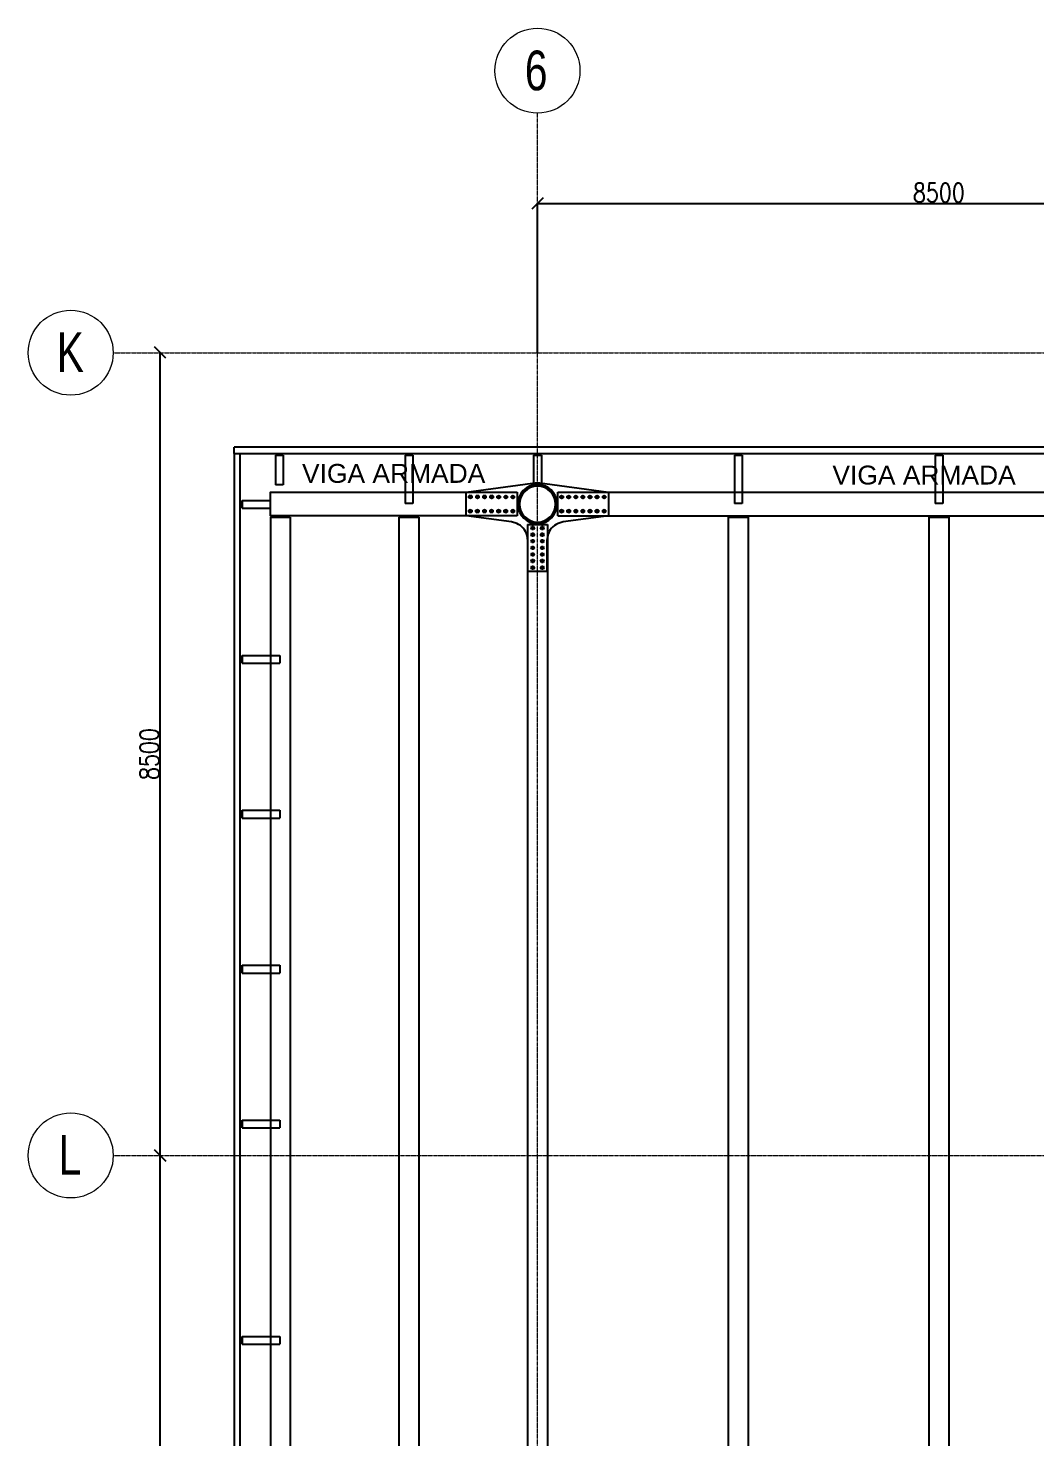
# Model space of a CAD drawing. Header units: millimetres. Extents: x -999 to 93225, y -17477 to 29086.
# Drawn here: x -999 to 9668, y 14160 to 29086 of the extents above; entities that cross this region are included whole.
import ezdxf
from ezdxf.enums import TextEntityAlignment as Align

# ---------------------------------------------------------------- set-up
doc = ezdxf.new("R2010")
doc.units = ezdxf.units.MM
doc.header["$LTSCALE"] = 0.4
doc.linetypes.add('Grid Line', pattern=[3.33375, 1.905, -0.47625, 0.47625, -0.47625])
doc.layers.get('0').update_dxf_attribs({"color": 255})
for name, color, linetype, lineweight in [('0-3', 250, 'Continuous', 5), ('E_COLUMNAS-1', 1, 'Continuous', 25), ('E_COLUMNAS-3', 1, 'Continuous', 35), ('E_EJES', 8, 'Continuous', 9), ('E_EJES-1', 8, 'Grid Line', 9), ('E_TEXTO', 3, 'Continuous', 9), ('E_VIGAS-1', 254, 'Continuous', 25), ('E_VIGAS-2', 8, 'Continuous', 25), ('S-COLS-HDLN-1', 52, 'Continuous', 9)]:
    doc.layers.add(name, color=color, linetype=linetype, lineweight=lineweight)
doc.layers.add('COTAS', color=8, linetype='Continuous')
doc.styles.add('CNI_COTAS', font='romans.shx', dxfattribs={"width": 0.8})
doc.styles.add('Swis721 LtCn BT', font='swisscl.ttf', dxfattribs={"height": 0.42})
doc.styles.add('VERDANA', font='arial.ttf')
doc.dimstyles.new('1.5', dxfattribs={"dimscale": 0, "dimtxt": 200, "dimasz": 120, "dimexe": 4, "dimexo": 4, "dimgap": 15, "dimtad": 1, "dimdec": 0, "dimzin": 4, "dimdsep": 46, "dimtxsty": 'CNI_COTAS', "dimblk": 'OBLIQUE', "dimcen": -0.09, "dimclrd": 256, "dimclrt": 3, "dimadec": 0, "dimazin": 0, "dimtfac": 1, "dimtdec": 0, "dimtmove": 2, "dimatfit": 0, "dimldrblk": 'OBLIQUE', "dimfxl": 0.05, "dimtolj": 1, "dimtzin": 0, "dimarcsym": 0})

# ---------------------------------------------------------------- blocks, each defined once
blk = doc.blocks.new('EST_SFM_VIGA-METALICA-SECCION-C - EST_SFM_VIGA-METALICA-UPN160-1510769-_10_00m_N_E_-NIVEL-3 DOC')
at = {"layer": 'E_VIGAS-1'}
for p, q in [((-11.69, -0.018), (-11.69, 0.047)), ((11.677, 0.047), (-11.69, 0.047)), ((-11.69, -0.018), (11.677, -0.018))]:
    blk.add_line(p, q, dxfattribs=at)
blk = doc.blocks.new('EST_SFM_VIGA-METALICA-SECCION-C - EST_SFM_VIGA-METALICA-UPN160-1505289-_10_00m_N_E_-NIVEL-3 DOC')
at = {"layer": 'E_VIGAS-1'}
for p, q in [((-44.831, -0.047), (-44.831, 0.018)), ((44.822, 0.018), (-44.831, 0.018)), ((-44.831, -0.047), (44.822, -0.047))]:
    blk.add_line(p, q, dxfattribs=at)
blk = doc.blocks.new('DCTIB_CNI_EST_MOD-1A-FAC_0001_rvt-2-_10_00m_N_E_-NIVEL-3 DOC')
at = {"layer": 'E_VIGAS-1'}
for p, q in [((-85.398, 165.082), (-85.398, 165.096)), ((-85.398, 165.077), (-85.398, 165.082)), ((-85.393, 165.096), (-85.393, 165.082)), ((-85.393, 165.082), (-85.393, 165.077)), ((-84.026, 165.082), (-84.026, 165.096)), ((-84.026, 165.077), (-84.026, 165.082)), ((-84.021, 165.096), (-84.021, 165.082)), ((-84.021, 165.082), (-84.021, 165.077)), ((-82.664, 165.082), (-82.664, 165.096)), ((-82.664, 165.077), (-82.664, 165.082)), ((-82.659, 165.096), (-82.659, 165.082)), ((-82.659, 165.082), (-82.659, 165.077)), ((-80.539, 165.082), (-80.539, 165.096)), ((-80.539, 165.077), (-80.539, 165.082)), ((-80.534, 165.096), (-80.534, 165.082)), ((-80.534, 165.082), (-80.534, 165.077)), ((-78.414, 165.082), (-78.414, 165.096)), ((-78.414, 165.077), (-78.414, 165.082)), ((-78.409, 165.096), (-78.409, 165.082)), ((-78.409, 165.082), (-78.409, 165.077)), ((-85.436, 165.076), (-85.436, 165.077)), ((-85.436, 165.077), (-85.408, 165.077)), ((-85.436, 165.076), (-85.354, 165.076)), ((-85.354, 165.076), (-85.436, 165.076)), ((-85.436, 165.076), (-85.436, 164.763)), ((-85.382, 165.077), (-85.354, 165.077)), ((-85.354, 165.077), (-85.354, 165.076)), ((-85.354, 165.076), (-85.354, 164.763)), ((-84.064, 165.076), (-84.064, 165.077)), ((-84.064, 165.077), (-84.037, 165.077)), ((-84.064, 165.076), (-83.982, 165.076)), ((-83.982, 165.076), (-84.064, 165.076)), ((-84.064, 165.076), (-84.064, 164.564)), ((-84.01, 165.077), (-83.982, 165.077)), ((-83.982, 165.077), (-83.982, 165.076)), ((-83.982, 165.076), (-83.982, 164.564)), ((-82.703, 165.076), (-82.703, 165.077)), ((-82.703, 165.077), (-82.675, 165.077)), ((-82.703, 165.076), (-82.621, 165.076)), ((-82.621, 165.076), (-82.703, 165.076)), ((-82.703, 165.076), (-82.703, 164.767)), ((-82.649, 165.077), (-82.621, 165.077)), ((-82.621, 165.077), (-82.621, 165.076)), ((-82.621, 165.076), (-82.621, 164.767)), ((-80.578, 165.076), (-80.578, 165.077)), ((-80.578, 165.077), (-80.55, 165.077)), ((-80.578, 165.076), (-80.496, 165.076)), ((-80.496, 165.076), (-80.578, 165.076)), ((-80.578, 165.076), (-80.578, 164.564)), ((-80.524, 165.077), (-80.496, 165.077)), ((-80.496, 165.077), (-80.496, 165.076)), ((-80.496, 165.076), (-80.496, 164.564)), ((-78.453, 165.076), (-78.453, 165.077)), ((-78.453, 165.077), (-78.425, 165.077)), ((-78.453, 165.076), (-78.371, 165.076)), ((-78.371, 165.076), (-78.453, 165.076)), ((-78.453, 165.076), (-78.453, 164.564)), ((-78.399, 165.077), (-78.371, 165.077)), ((-78.371, 165.077), (-78.371, 165.076)), ((-78.371, 165.076), (-78.371, 164.564)), ((-85.354, 164.763), (-85.436, 164.763)), ((-82.621, 164.767), (-82.703, 164.767)), ((-85.808, 164.559), (-85.794, 164.559)), ((-85.794, 164.554), (-85.808, 164.554)), ((-85.794, 164.559), (-85.789, 164.559)), ((-85.789, 164.554), (-85.794, 164.554)), ((-85.789, 164.569), (-85.789, 164.597)), ((-85.789, 164.597), (-85.788, 164.597)), ((-85.789, 164.515), (-85.789, 164.543)), ((-85.788, 164.515), (-85.789, 164.515)), ((-85.788, 164.515), (-85.788, 164.597)), ((-85.788, 164.597), (-85.491, 164.597)), ((-85.788, 164.597), (-85.788, 164.515)), ((-85.788, 164.515), (-85.491, 164.515)), ((-85.491, 164.597), (-85.491, 164.515)), ((-83.982, 164.564), (-84.064, 164.564)), ((-80.496, 164.564), (-80.578, 164.564)), ((-78.371, 164.564), (-78.453, 164.564)), ((-85.808, 162.918), (-85.794, 162.918)), ((-85.794, 162.913), (-85.808, 162.913)), ((-85.794, 162.918), (-85.789, 162.918)), ((-85.789, 162.913), (-85.794, 162.913)), ((-85.789, 162.929), (-85.789, 162.957)), ((-85.789, 162.957), (-85.788, 162.957)), ((-85.789, 162.875), (-85.789, 162.903)), ((-85.788, 162.875), (-85.789, 162.875)), ((-85.788, 162.875), (-85.788, 162.957)), ((-85.788, 162.957), (-85.391, 162.957)), ((-85.788, 162.957), (-85.788, 162.875)), ((-85.788, 162.875), (-85.391, 162.875)), ((-85.391, 162.957), (-85.391, 162.875)), ((-85.808, 161.278), (-85.794, 161.278)), ((-85.794, 161.273), (-85.808, 161.273)), ((-85.794, 161.278), (-85.789, 161.278)), ((-85.789, 161.273), (-85.794, 161.273)), ((-85.789, 161.289), (-85.789, 161.317)), ((-85.789, 161.317), (-85.788, 161.317)), ((-85.789, 161.235), (-85.789, 161.262)), ((-85.788, 161.235), (-85.789, 161.235)), ((-85.788, 161.235), (-85.788, 161.317)), ((-85.788, 161.317), (-85.391, 161.317)), ((-85.788, 161.317), (-85.788, 161.235)), ((-85.788, 161.235), (-85.391, 161.235)), ((-85.391, 161.317), (-85.391, 161.235)), ((-85.808, 159.638), (-85.794, 159.638)), ((-85.794, 159.633), (-85.808, 159.633)), ((-85.794, 159.638), (-85.789, 159.638)), ((-85.789, 159.633), (-85.794, 159.633)), ((-85.789, 159.649), (-85.789, 159.676)), ((-85.789, 159.676), (-85.788, 159.676)), ((-85.789, 159.594), (-85.789, 159.622)), ((-85.788, 159.594), (-85.789, 159.594)), ((-85.788, 159.594), (-85.788, 159.676)), ((-85.788, 159.676), (-85.391, 159.676)), ((-85.788, 159.676), (-85.788, 159.594)), ((-85.788, 159.594), (-85.391, 159.594)), ((-85.391, 159.676), (-85.391, 159.594)), ((-85.808, 157.998), (-85.794, 157.998)), ((-85.794, 157.993), (-85.808, 157.993)), ((-85.794, 157.998), (-85.789, 157.998)), ((-85.789, 157.993), (-85.794, 157.993)), ((-85.789, 158.008), (-85.789, 158.036)), ((-85.789, 158.036), (-85.788, 158.036)), ((-85.789, 157.954), (-85.789, 157.982)), ((-85.788, 157.954), (-85.789, 157.954)), ((-85.788, 157.954), (-85.788, 158.036)), ((-85.788, 158.036), (-85.391, 158.036)), ((-85.788, 158.036), (-85.788, 157.954)), ((-85.788, 157.954), (-85.391, 157.954)), ((-85.391, 158.036), (-85.391, 157.954)), ((-85.808, 155.706), (-85.794, 155.706)), ((-85.794, 155.701), (-85.808, 155.701)), ((-85.794, 155.706), (-85.789, 155.706)), ((-85.789, 155.701), (-85.794, 155.701)), ((-85.789, 155.717), (-85.789, 155.745)), ((-85.789, 155.745), (-85.788, 155.745)), ((-85.789, 155.663), (-85.789, 155.691)), ((-85.788, 155.663), (-85.788, 155.745)), ((-85.788, 155.745), (-85.391, 155.745)), ((-85.788, 155.745), (-85.788, 155.663)), ((-85.391, 155.745), (-85.391, 155.663)), ((-85.788, 155.663), (-85.789, 155.663)), ((-85.788, 155.663), (-85.391, 155.663))]:
    blk.add_line(p, q, dxfattribs=at)
for points, knots in [([(-85.408, 165.077), (-85.408, 165.077), (-85.406, 165.077), (-85.403, 165.077), (-85.401, 165.078), (-85.399, 165.078), (-85.398, 165.08), (-85.398, 165.081), (-85.398, 165.082)], [0, 0, 0, 0, 0.142857, 0.285714, 0.428571, 0.571429, 0.785714, 1, 1, 1, 1]), ([(-85.398, 165.082), (-85.398, 165.081), (-85.398, 165.08), (-85.4, 165.078), (-85.401, 165.078), (-85.403, 165.077), (-85.404, 165.077), (-85.406, 165.077), (-85.407, 165.077), (-85.408, 165.077)], [0, 0, 0, 0, 0.285714, 0.428571, 0.571429, 0.678571, 0.732143, 0.785714, 1, 1, 1, 1]), ([(-85.382, 165.077), (-85.383, 165.077), (-85.385, 165.077), (-85.387, 165.077), (-85.389, 165.078), (-85.391, 165.078), (-85.392, 165.08), (-85.393, 165.081), (-85.393, 165.082)], [0, 0, 0, 0, 0.142857, 0.285714, 0.428571, 0.571429, 0.785714, 1, 1, 1, 1]), ([(-85.393, 165.082), (-85.393, 165.081), (-85.392, 165.08), (-85.391, 165.078), (-85.389, 165.078), (-85.388, 165.077), (-85.387, 165.077), (-85.385, 165.077), (-85.383, 165.077), (-85.382, 165.077)], [0, 0, 0, 0, 0.285714, 0.428571, 0.571429, 0.678571, 0.732143, 0.785714, 1, 1, 1, 1]), ([(-84.037, 165.077), (-84.036, 165.077), (-84.034, 165.077), (-84.032, 165.077), (-84.03, 165.078), (-84.028, 165.078), (-84.026, 165.08), (-84.026, 165.081), (-84.026, 165.082)], [0, 0, 0, 0, 0.142857, 0.285714, 0.428571, 0.571429, 0.785714, 1, 1, 1, 1]), ([(-84.026, 165.082), (-84.026, 165.081), (-84.026, 165.08), (-84.028, 165.078), (-84.029, 165.078), (-84.031, 165.077), (-84.032, 165.077), (-84.034, 165.077), (-84.035, 165.077), (-84.037, 165.077)], [0, 0, 0, 0, 0.285714, 0.428571, 0.571429, 0.678571, 0.732143, 0.785714, 1, 1, 1, 1]), ([(-84.01, 165.077), (-84.011, 165.077), (-84.013, 165.077), (-84.015, 165.077), (-84.017, 165.078), (-84.019, 165.078), (-84.021, 165.08), (-84.021, 165.081), (-84.021, 165.082)], [0, 0, 0, 0, 0.142857, 0.285714, 0.428571, 0.571429, 0.785714, 1, 1, 1, 1]), ([(-84.021, 165.082), (-84.021, 165.081), (-84.021, 165.08), (-84.019, 165.078), (-84.017, 165.078), (-84.016, 165.077), (-84.015, 165.077), (-84.013, 165.077), (-84.011, 165.077), (-84.01, 165.077)], [0, 0, 0, 0, 0.285714, 0.428571, 0.571429, 0.678571, 0.732143, 0.785714, 1, 1, 1, 1]), ([(-82.675, 165.077), (-82.674, 165.077), (-82.673, 165.077), (-82.67, 165.077), (-82.668, 165.078), (-82.666, 165.078), (-82.665, 165.08), (-82.664, 165.081), (-82.664, 165.082)], [0, 0, 0, 0, 0.142857, 0.285714, 0.428571, 0.571429, 0.785714, 1, 1, 1, 1]), ([(-82.664, 165.082), (-82.664, 165.081), (-82.665, 165.08), (-82.666, 165.078), (-82.668, 165.078), (-82.669, 165.077), (-82.67, 165.077), (-82.672, 165.077), (-82.674, 165.077), (-82.675, 165.077)], [0, 0, 0, 0, 0.285714, 0.428571, 0.571429, 0.678571, 0.732143, 0.785714, 1, 1, 1, 1]), ([(-82.649, 165.077), (-82.65, 165.077), (-82.651, 165.077), (-82.654, 165.077), (-82.656, 165.078), (-82.658, 165.078), (-82.659, 165.08), (-82.659, 165.081), (-82.659, 165.082)], [0, 0, 0, 0, 0.142857, 0.285714, 0.428571, 0.571429, 0.785714, 1, 1, 1, 1]), ([(-82.659, 165.082), (-82.659, 165.081), (-82.659, 165.08), (-82.657, 165.078), (-82.656, 165.078), (-82.654, 165.077), (-82.653, 165.077), (-82.652, 165.077), (-82.65, 165.077), (-82.649, 165.077)], [0, 0, 0, 0, 0.285714, 0.428571, 0.571429, 0.678571, 0.732143, 0.785714, 1, 1, 1, 1]), ([(-80.55, 165.077), (-80.549, 165.077), (-80.548, 165.077), (-80.545, 165.077), (-80.543, 165.078), (-80.541, 165.078), (-80.54, 165.08), (-80.539, 165.081), (-80.539, 165.082)], [0, 0, 0, 0, 0.142857, 0.285714, 0.428571, 0.571429, 0.785714, 1, 1, 1, 1]), ([(-80.539, 165.082), (-80.539, 165.081), (-80.54, 165.08), (-80.541, 165.078), (-80.543, 165.078), (-80.544, 165.077), (-80.545, 165.077), (-80.547, 165.077), (-80.549, 165.077), (-80.55, 165.077)], [0, 0, 0, 0, 0.285714, 0.428571, 0.571429, 0.678571, 0.732143, 0.785714, 1, 1, 1, 1]), ([(-80.524, 165.077), (-80.525, 165.077), (-80.526, 165.077), (-80.529, 165.077), (-80.531, 165.078), (-80.533, 165.078), (-80.534, 165.08), (-80.534, 165.081), (-80.534, 165.082)], [0, 0, 0, 0, 0.142857, 0.285714, 0.428571, 0.571429, 0.785714, 1, 1, 1, 1]), ([(-80.534, 165.082), (-80.534, 165.081), (-80.534, 165.08), (-80.532, 165.078), (-80.531, 165.078), (-80.529, 165.077), (-80.528, 165.077), (-80.527, 165.077), (-80.525, 165.077), (-80.524, 165.077)], [0, 0, 0, 0, 0.285714, 0.428571, 0.571429, 0.678571, 0.732143, 0.785714, 1, 1, 1, 1]), ([(-78.425, 165.077), (-78.424, 165.077), (-78.423, 165.077), (-78.42, 165.077), (-78.418, 165.078), (-78.416, 165.078), (-78.415, 165.08), (-78.414, 165.081), (-78.414, 165.082)], [0, 0, 0, 0, 0.142857, 0.285714, 0.428571, 0.571429, 0.785714, 1, 1, 1, 1]), ([(-78.414, 165.082), (-78.414, 165.081), (-78.415, 165.08), (-78.416, 165.078), (-78.418, 165.078), (-78.419, 165.077), (-78.42, 165.077), (-78.422, 165.077), (-78.424, 165.077), (-78.425, 165.077)], [0, 0, 0, 0, 0.285714, 0.428571, 0.571429, 0.678571, 0.732143, 0.785714, 1, 1, 1, 1]), ([(-78.399, 165.077), (-78.4, 165.077), (-78.401, 165.077), (-78.404, 165.077), (-78.406, 165.078), (-78.408, 165.078), (-78.409, 165.08), (-78.409, 165.081), (-78.409, 165.082)], [0, 0, 0, 0, 0.142857, 0.285714, 0.428571, 0.571429, 0.785714, 1, 1, 1, 1]), ([(-78.409, 165.082), (-78.409, 165.081), (-78.409, 165.08), (-78.407, 165.078), (-78.406, 165.078), (-78.404, 165.077), (-78.403, 165.077), (-78.402, 165.077), (-78.4, 165.077), (-78.399, 165.077)], [0, 0, 0, 0, 0.285714, 0.428571, 0.571429, 0.678571, 0.732143, 0.785714, 1, 1, 1, 1]), ([(-85.789, 164.569), (-85.789, 164.569), (-85.789, 164.567), (-85.789, 164.564), (-85.79, 164.562), (-85.791, 164.56), (-85.792, 164.559), (-85.793, 164.559), (-85.794, 164.559)], [0, 0, 0, 0, 0.142857, 0.285714, 0.428571, 0.571429, 0.785714, 1, 1, 1, 1]), ([(-85.794, 164.559), (-85.793, 164.559), (-85.792, 164.559), (-85.791, 164.561), (-85.79, 164.562), (-85.79, 164.564), (-85.789, 164.565), (-85.789, 164.567), (-85.789, 164.568), (-85.789, 164.569)], [0, 0, 0, 0, 0.285714, 0.428571, 0.571429, 0.678571, 0.732143, 0.785714, 1, 1, 1, 1]), ([(-85.789, 164.543), (-85.789, 164.544), (-85.789, 164.546), (-85.789, 164.548), (-85.79, 164.55), (-85.791, 164.552), (-85.792, 164.553), (-85.793, 164.554), (-85.794, 164.554)], [0, 0, 0, 0, 0.142857, 0.285714, 0.428571, 0.571429, 0.785714, 1, 1, 1, 1]), ([(-85.794, 164.554), (-85.793, 164.554), (-85.792, 164.553), (-85.791, 164.552), (-85.79, 164.55), (-85.79, 164.549), (-85.789, 164.548), (-85.789, 164.546), (-85.789, 164.544), (-85.789, 164.543)], [0, 0, 0, 0, 0.285714, 0.428571, 0.571429, 0.678571, 0.732143, 0.785714, 1, 1, 1, 1]), ([(-85.789, 162.929), (-85.789, 162.928), (-85.789, 162.927), (-85.789, 162.924), (-85.79, 162.922), (-85.791, 162.92), (-85.792, 162.919), (-85.793, 162.918), (-85.794, 162.918)], [0, 0, 0, 0, 0.142857, 0.285714, 0.428571, 0.571429, 0.785714, 1, 1, 1, 1]), ([(-85.794, 162.918), (-85.793, 162.918), (-85.792, 162.919), (-85.791, 162.92), (-85.79, 162.922), (-85.79, 162.923), (-85.789, 162.924), (-85.789, 162.926), (-85.789, 162.928), (-85.789, 162.929)], [0, 0, 0, 0, 0.285714, 0.428571, 0.571429, 0.678571, 0.732143, 0.785714, 1, 1, 1, 1]), ([(-85.789, 162.903), (-85.789, 162.904), (-85.789, 162.905), (-85.789, 162.908), (-85.79, 162.91), (-85.791, 162.912), (-85.792, 162.913), (-85.793, 162.913), (-85.794, 162.913)], [0, 0, 0, 0, 0.142857, 0.285714, 0.428571, 0.571429, 0.785714, 1, 1, 1, 1]), ([(-85.794, 162.913), (-85.793, 162.913), (-85.792, 162.913), (-85.791, 162.911), (-85.79, 162.91), (-85.79, 162.908), (-85.789, 162.907), (-85.789, 162.906), (-85.789, 162.904), (-85.789, 162.903)], [0, 0, 0, 0, 0.285714, 0.428571, 0.571429, 0.678571, 0.732143, 0.785714, 1, 1, 1, 1]), ([(-85.789, 161.289), (-85.789, 161.288), (-85.789, 161.286), (-85.789, 161.284), (-85.79, 161.282), (-85.791, 161.28), (-85.792, 161.278), (-85.793, 161.278), (-85.794, 161.278)], [0, 0, 0, 0, 0.142857, 0.285714, 0.428571, 0.571429, 0.785714, 1, 1, 1, 1]), ([(-85.794, 161.278), (-85.793, 161.278), (-85.792, 161.279), (-85.791, 161.28), (-85.79, 161.282), (-85.79, 161.283), (-85.789, 161.284), (-85.789, 161.286), (-85.789, 161.288), (-85.789, 161.289)], [0, 0, 0, 0, 0.285714, 0.428571, 0.571429, 0.678571, 0.732143, 0.785714, 1, 1, 1, 1]), ([(-85.789, 161.262), (-85.789, 161.263), (-85.789, 161.265), (-85.789, 161.267), (-85.79, 161.27), (-85.791, 161.271), (-85.792, 161.273), (-85.793, 161.273), (-85.794, 161.273)], [0, 0, 0, 0, 0.142857, 0.285714, 0.428571, 0.571429, 0.785714, 1, 1, 1, 1]), ([(-85.794, 161.273), (-85.793, 161.273), (-85.792, 161.273), (-85.791, 161.271), (-85.79, 161.27), (-85.79, 161.268), (-85.789, 161.267), (-85.789, 161.265), (-85.789, 161.264), (-85.789, 161.262)], [0, 0, 0, 0, 0.285714, 0.428571, 0.571429, 0.678571, 0.732143, 0.785714, 1, 1, 1, 1]), ([(-85.789, 159.649), (-85.789, 159.648), (-85.789, 159.646), (-85.789, 159.644), (-85.79, 159.642), (-85.791, 159.64), (-85.792, 159.638), (-85.793, 159.638), (-85.794, 159.638)], [0, 0, 0, 0, 0.142857, 0.285714, 0.428571, 0.571429, 0.785714, 1, 1, 1, 1]), ([(-85.794, 159.638), (-85.793, 159.638), (-85.792, 159.638), (-85.791, 159.64), (-85.79, 159.641), (-85.79, 159.643), (-85.789, 159.644), (-85.789, 159.646), (-85.789, 159.647), (-85.789, 159.649)], [0, 0, 0, 0, 0.285714, 0.428571, 0.571429, 0.678571, 0.732143, 0.785714, 1, 1, 1, 1]), ([(-85.789, 159.622), (-85.789, 159.623), (-85.789, 159.625), (-85.789, 159.627), (-85.79, 159.629), (-85.791, 159.631), (-85.792, 159.633), (-85.793, 159.633), (-85.794, 159.633)], [0, 0, 0, 0, 0.142857, 0.285714, 0.428571, 0.571429, 0.785714, 1, 1, 1, 1]), ([(-85.794, 159.633), (-85.793, 159.633), (-85.792, 159.632), (-85.791, 159.631), (-85.79, 159.629), (-85.79, 159.628), (-85.789, 159.627), (-85.789, 159.625), (-85.789, 159.623), (-85.789, 159.622)], [0, 0, 0, 0, 0.285714, 0.428571, 0.571429, 0.678571, 0.732143, 0.785714, 1, 1, 1, 1]), ([(-85.789, 158.008), (-85.789, 158.007), (-85.789, 158.006), (-85.789, 158.003), (-85.79, 158.001), (-85.791, 157.999), (-85.792, 157.998), (-85.793, 157.998), (-85.794, 157.998)], [0, 0, 0, 0, 0.142857, 0.285714, 0.428571, 0.571429, 0.785714, 1, 1, 1, 1]), ([(-85.794, 157.998), (-85.793, 157.998), (-85.792, 157.998), (-85.791, 158), (-85.79, 158.001), (-85.79, 158.003), (-85.789, 158.004), (-85.789, 158.005), (-85.789, 158.007), (-85.789, 158.008)], [0, 0, 0, 0, 0.285714, 0.428571, 0.571429, 0.678571, 0.732143, 0.785714, 1, 1, 1, 1]), ([(-85.789, 157.982), (-85.789, 157.983), (-85.789, 157.984), (-85.789, 157.987), (-85.79, 157.989), (-85.791, 157.991), (-85.792, 157.992), (-85.793, 157.993), (-85.794, 157.993)], [0, 0, 0, 0, 0.142857, 0.285714, 0.428571, 0.571429, 0.785714, 1, 1, 1, 1]), ([(-85.794, 157.993), (-85.793, 157.993), (-85.792, 157.992), (-85.791, 157.991), (-85.79, 157.989), (-85.79, 157.988), (-85.789, 157.987), (-85.789, 157.985), (-85.789, 157.983), (-85.789, 157.982)], [0, 0, 0, 0, 0.285714, 0.428571, 0.571429, 0.678571, 0.732143, 0.785714, 1, 1, 1, 1]), ([(-85.789, 155.717), (-85.789, 155.716), (-85.789, 155.714), (-85.789, 155.712), (-85.79, 155.71), (-85.791, 155.708), (-85.792, 155.707), (-85.793, 155.706), (-85.794, 155.706)], [0, 0, 0, 0, 0.142857, 0.285714, 0.428571, 0.571429, 0.785714, 1, 1, 1, 1]), ([(-85.794, 155.706), (-85.793, 155.706), (-85.792, 155.707), (-85.791, 155.708), (-85.79, 155.71), (-85.79, 155.711), (-85.789, 155.712), (-85.789, 155.714), (-85.789, 155.716), (-85.789, 155.717)], [0, 0, 0, 0, 0.285714, 0.428571, 0.571429, 0.678571, 0.732143, 0.785714, 1, 1, 1, 1]), ([(-85.789, 155.691), (-85.789, 155.691), (-85.789, 155.693), (-85.789, 155.696), (-85.79, 155.698), (-85.791, 155.7), (-85.792, 155.701), (-85.793, 155.701), (-85.794, 155.701)], [0, 0, 0, 0, 0.142857, 0.285714, 0.428571, 0.571429, 0.785714, 1, 1, 1, 1]), ([(-85.794, 155.701), (-85.793, 155.701), (-85.792, 155.701), (-85.791, 155.699), (-85.79, 155.698), (-85.79, 155.696), (-85.789, 155.695), (-85.789, 155.693), (-85.789, 155.692), (-85.789, 155.691)], [0, 0, 0, 0, 0.285714, 0.428571, 0.571429, 0.678571, 0.732143, 0.785714, 1, 1, 1, 1])]:
    blk.add_open_spline(points, degree=3, knots=knots, dxfattribs=at)
blk.add_blockref('EST_SFM_VIGA-METALICA-SECCION-C - EST_SFM_VIGA-METALICA-UPN160-1505289-_10_00m_N_E_-NIVEL-3 DOC', (-41.042, 165.143), dxfattribs=at)
at = {"layer": 'E_VIGAS-1', "rotation": 269.9999999999999}
blk.add_blockref('EST_SFM_VIGA-METALICA-SECCION-C - EST_SFM_VIGA-METALICA-UPN160-1510769-_10_00m_N_E_-NIVEL-3 DOC', (-85.855, 153.406), dxfattribs=at)
blk = doc.blocks.new('EST_SFM_VIGA-METALICA-SECCION-H - EST_SFM_VIGA-METALICA_ARMADA250x830x25x10-2649218-_10_00m_N_E_-NIVEL-3 DOC')
at = {"layer": 'E_VIGAS-2'}
for p, q in [((-4.034, -0.125), (-4.034, 0.125)), ((-4.034, 0.125), (4.034, 0.125)), ((4.034, 0.125), (4.034, -0.125)), ((-4.034, -0.125), (4.034, -0.125))]:
    blk.add_line(p, q, dxfattribs=at)
blk = doc.blocks.new('EST_SCM_COLUMNA-METALICA-SECCION-CIRCULAR - EST_SCM_COLUMNA-TUBULAR-CIRCULAR_PTEØ_16__e_12_7mm-V49-_10_00m_N_E_-NIVEL-3 DOC')
at = {"layer": 'S-COLS-HDLN-1'}
h = blk.add_hatch(dxfattribs=at)
h.set_pattern_fill('FP_19', color=256, style=0, pattern_type=2)
h.set_pattern_definition([(45, (-164.559, -82.662), (-0.15909903, 0.15909903), [])])
h.paths.add_polyline_path([(-0.203, 0), (-0.197, -0.049), (-0.18, -0.094), (-0.152, -0.135), (-0.115, -0.167), (-0.072, -0.19), (-0.02, -0.202), (0.024, -0.202), (0.072, -0.19), (0.115, -0.167), (0.152, -0.135), (0.182, -0.089), (0.198, -0.046), (0.203, 0), (0.197, 0.049), (0.18, 0.094), (0.152, 0.135), (0.115, 0.167), (0.068, 0.191), (0.02, 0.202), (-0.024, 0.202), (-0.072, 0.19), (-0.115, 0.167), (-0.152, 0.135), (-0.182, 0.089), (-0.198, 0.046), (-0.203, 0.006)])
h.paths.add_polyline_path([(-0.19, 0), (-0.184, 0.049), (-0.165, 0.094), (-0.141, 0.127), (-0.108, 0.157), (-0.068, 0.178), (-0.02, 0.189), (0.024, 0.189), (0.072, 0.176), (0.108, 0.157), (0.144, 0.124), (0.169, 0.089), (0.185, 0.046), (0.191, 0), (0.185, -0.046), (0.169, -0.089), (0.143, -0.126), (0.108, -0.157), (0.068, -0.178), (0.02, -0.189), (-0.024, -0.189), (-0.068, -0.178), (-0.108, -0.157), (-0.143, -0.125), (-0.169, -0.089), (-0.185, -0.046), (-0.19, -0.006)])
at = {"layer": 'E_COLUMNAS-1'}
for radius, start, end in [(0.203, 360, 180), (0.19, 0, 180), (0.203, 180, 360), (0.19, 180, 0)]:
    blk.add_arc((0, 0), radius, start, end, dxfattribs=at)
blk = doc.blocks.new('Grid - CNI_NOMBRE EJES-372759-_10_00m_N_E_-NIVEL-3 DOC')
at = {"layer": 'E_EJES'}
blk.add_circle((0, 0), 0.003, dxfattribs=at)
blk = doc.blocks.new('Bolt-72574620-1820 - 1471')
at = {"color": 253, "linetype": 'Continuous'}
for p, q in [((12964, 30161), (12979, 30169)), ((12964, 30143), (12964, 30161)), ((12979, 30169), (12994, 30161)), ((12994, 30161), (12994, 30143)), ((13039, 30161), (13054, 30169)), ((13039, 30143), (13039, 30161)), ((13054, 30169), (13069, 30161)), ((13069, 30161), (13069, 30143)), ((13114, 30161), (13129, 30169)), ((13114, 30143), (13114, 30161)), ((13129, 30169), (13144, 30161)), ((13144, 30161), (13144, 30143)), ((13189, 30161), (13204, 30169)), ((13189, 30143), (13189, 30161)), ((13204, 30169), (13219, 30161)), ((13219, 30161), (13219, 30143)), ((13264, 30161), (13279, 30169)), ((13264, 30143), (13264, 30161)), ((13279, 30169), (13294, 30161)), ((13294, 30161), (13294, 30143)), ((13339, 30161), (13354, 30169)), ((13339, 30143), (13339, 30161)), ((13354, 30169), (13369, 30161)), ((13369, 30161), (13369, 30143)), ((13414, 30161), (13429, 30169)), ((13414, 30143), (13414, 30161)), ((13429, 30169), (13444, 30161)), ((13444, 30161), (13444, 30143)), ((12979, 30135), (12964, 30143)), ((12964, 30011), (12979, 30019)), ((12964, 29993), (12964, 30011)), ((12994, 30143), (12979, 30135)), ((12979, 30019), (12994, 30011)), ((12994, 30011), (12994, 29993)), ((13054, 30135), (13039, 30143)), ((13039, 30011), (13054, 30019)), ((13039, 29993), (13039, 30011)), ((13069, 30143), (13054, 30135)), ((13054, 30019), (13069, 30011)), ((13069, 30011), (13069, 29993)), ((13129, 30135), (13114, 30143)), ((13114, 30011), (13129, 30019)), ((13114, 29993), (13114, 30011)), ((13144, 30143), (13129, 30135)), ((13129, 30019), (13144, 30011)), ((13144, 30011), (13144, 29993)), ((13204, 30135), (13189, 30143)), ((13189, 30011), (13204, 30019)), ((13189, 29993), (13189, 30011)), ((13219, 30143), (13204, 30135)), ((13204, 30019), (13219, 30011)), ((13219, 30011), (13219, 29993)), ((13279, 30135), (13264, 30143)), ((13264, 30011), (13279, 30019)), ((13264, 29993), (13264, 30011)), ((13294, 30143), (13279, 30135)), ((13279, 30019), (13294, 30011)), ((13294, 30011), (13294, 29993)), ((13354, 30135), (13339, 30143)), ((13339, 30011), (13354, 30019)), ((13339, 29993), (13339, 30011)), ((13369, 30143), (13354, 30135)), ((13354, 30019), (13369, 30011)), ((13369, 30011), (13369, 29993)), ((13429, 30135), (13414, 30143)), ((13414, 30011), (13429, 30019)), ((13414, 29993), (13414, 30011)), ((13444, 30143), (13429, 30135)), ((13429, 30019), (13444, 30011)), ((13444, 30011), (13444, 29993)), ((12979, 29985), (12964, 29993)), ((12994, 29993), (12979, 29985)), ((13054, 29985), (13039, 29993)), ((13069, 29993), (13054, 29985)), ((13129, 29985), (13114, 29993)), ((13144, 29993), (13129, 29985)), ((13204, 29985), (13189, 29993)), ((13219, 29993), (13204, 29985)), ((13279, 29985), (13264, 29993)), ((13294, 29993), (13279, 29985)), ((13354, 29985), (13339, 29993)), ((13369, 29993), (13354, 29985)), ((13429, 29985), (13414, 29993)), ((13444, 29993), (13429, 29985))]:
    blk.add_line(p, q, dxfattribs=at)
for centre, radius, start, end in [((12979, 30152), 11.5, 18, 198), ((12979, 30152), 11.5, 198, 18), ((12979, 30152), 10, 90, 270), ((12979, 30152), 10, 270, 90), ((13054, 30152), 11.5, 18, 198), ((13054, 30152), 11.5, 198, 18), ((13054, 30152), 10, 90, 270), ((13054, 30152), 10, 270, 90), ((13129, 30152), 11.5, 18, 198), ((13129, 30152), 11.5, 198, 18), ((13129, 30152), 10, 90, 270), ((13129, 30152), 10, 270, 90), ((13204, 30152), 11.5, 18, 198), ((13204, 30152), 11.5, 198, 18), ((13204, 30152), 10, 90, 270), ((13204, 30152), 10, 270, 90), ((13279, 30152), 11.5, 18, 198), ((13279, 30152), 11.5, 198, 18), ((13279, 30152), 10, 90, 270), ((13279, 30152), 10, 270, 90), ((13354, 30152), 11.5, 18, 198), ((13354, 30152), 11.5, 198, 18), ((13354, 30152), 10, 90, 270), ((13354, 30152), 10, 270, 90), ((13429, 30152), 11.5, 18, 198), ((13429, 30152), 11.5, 198, 18), ((13429, 30152), 10, 90, 270), ((13429, 30152), 10, 270, 90), ((12979, 30002), 11.5, 18, 198), ((12979, 30002), 11.5, 198, 18), ((12979, 30002), 10, 90, 270), ((12979, 30002), 10, 270, 90), ((13054, 30002), 11.5, 18, 198), ((13054, 30002), 11.5, 198, 18), ((13054, 30002), 10, 90, 270), ((13054, 30002), 10, 270, 90), ((13129, 30002), 11.5, 18, 198), ((13129, 30002), 11.5, 198, 18), ((13129, 30002), 10, 90, 270), ((13129, 30002), 10, 270, 90), ((13204, 30002), 11.5, 18, 198), ((13204, 30002), 11.5, 198, 18), ((13204, 30002), 10, 90, 270), ((13204, 30002), 10, 270, 90), ((13279, 30002), 11.5, 18, 198), ((13279, 30002), 11.5, 198, 18), ((13279, 30002), 10, 90, 270), ((13279, 30002), 10, 270, 90), ((13354, 30002), 11.5, 18, 198), ((13354, 30002), 11.5, 198, 18), ((13354, 30002), 10, 90, 270), ((13354, 30002), 10, 270, 90), ((13429, 30002), 11.5, 18, 198), ((13429, 30002), 11.5, 198, 18), ((13429, 30002), 10, 90, 270), ((13429, 30002), 10, 270, 90)]:
    blk.add_arc(centre, radius, start, end, dxfattribs=at)
blk = doc.blocks.new('Part-72574620-1819 - 1471')
at = {"color": 253, "linetype": 'Continuous'}
for p, q in [((11970, 30203), (12724, 30307)), ((12724, 30307), (13476, 30203)), ((11970, 29952), (11970, 30203)), ((13476, 30203), (13476, 29953)), ((12450, 29888), (11970, 29952)), ((12505, 29872), (12450, 29888)), ((12996, 29888), (12941, 29872)), ((13476, 29953), (12996, 29888)), ((12623, 29689), (12615, 29746)), ((12832, 29746), (12823, 29690)), ((12623, 29364), (12623, 29689)), ((12823, 29690), (12823, 29364)), ((12823, 29364), (12623, 29364))]:
    blk.add_line(p, q, dxfattribs=at)
for centre, radius, start, end in [((12723, 30077), 208, 80, 260), ((12723, 30077), 208, 260, 80), ((12423, 29689), 200, 16.469, 65.8759), ((13023, 29690), 200, 114.1782, 163.5445)]:
    blk.add_arc(centre, radius, start, end, dxfattribs=at)
blk = doc.blocks.new('Bolt-72574620-1821 - 1471')
at = {"color": 253, "linetype": 'Continuous'}
for p, q in [((11998, 30161), (12013, 30170)), ((11998, 30144), (11998, 30161)), ((12013, 30170), (12028, 30161)), ((12028, 30161), (12028, 30144)), ((12073, 30161), (12088, 30170)), ((12073, 30144), (12073, 30161)), ((12088, 30170), (12103, 30161)), ((12103, 30161), (12103, 30144)), ((12148, 30161), (12163, 30170)), ((12148, 30144), (12148, 30161)), ((12163, 30170), (12178, 30161)), ((12178, 30161), (12178, 30144)), ((12223, 30161), (12238, 30170)), ((12223, 30144), (12223, 30161)), ((12238, 30170), (12253, 30161)), ((12253, 30161), (12253, 30144)), ((12298, 30161), (12313, 30169)), ((12298, 30143), (12298, 30161)), ((12313, 30169), (12328, 30161)), ((12328, 30161), (12328, 30143)), ((12373, 30161), (12388, 30169)), ((12373, 30143), (12373, 30161)), ((12388, 30169), (12403, 30161)), ((12403, 30161), (12403, 30143)), ((12448, 30161), (12463, 30169)), ((12448, 30143), (12448, 30161)), ((12463, 30169), (12478, 30161)), ((12478, 30161), (12478, 30143)), ((11997, 30011), (12012, 30020)), ((11997, 29994), (11997, 30011)), ((12013, 30135), (11998, 30144)), ((12012, 30020), (12027, 30011)), ((12028, 30144), (12013, 30135)), ((12027, 30011), (12027, 29994)), ((12072, 30011), (12087, 30020)), ((12072, 29994), (12072, 30011)), ((12088, 30135), (12073, 30144)), ((12087, 30020), (12102, 30011)), ((12103, 30144), (12088, 30135)), ((12102, 30011), (12102, 29994)), ((12147, 30011), (12162, 30020)), ((12147, 29994), (12147, 30011)), ((12163, 30135), (12148, 30144)), ((12162, 30020), (12177, 30011)), ((12178, 30144), (12163, 30135)), ((12177, 30011), (12177, 29994)), ((12222, 30011), (12237, 30020)), ((12222, 29994), (12222, 30011)), ((12238, 30135), (12223, 30144)), ((12237, 30020), (12252, 30011)), ((12253, 30144), (12238, 30135)), ((12252, 30011), (12252, 29994)), ((12297, 30011), (12312, 30019)), ((12297, 29993), (12297, 30011)), ((12313, 30135), (12298, 30143)), ((12312, 30019), (12327, 30011)), ((12328, 30143), (12313, 30135)), ((12327, 30011), (12327, 29993)), ((12372, 30011), (12387, 30019)), ((12372, 29993), (12372, 30011)), ((12388, 30135), (12373, 30143)), ((12387, 30019), (12402, 30011)), ((12403, 30143), (12388, 30135)), ((12402, 30011), (12402, 29993)), ((12447, 30011), (12462, 30019)), ((12447, 29993), (12447, 30011)), ((12463, 30135), (12448, 30143)), ((12462, 30019), (12477, 30011)), ((12478, 30143), (12463, 30135)), ((12477, 30011), (12477, 29993)), ((12012, 29985), (11997, 29994)), ((12027, 29994), (12012, 29985)), ((12087, 29985), (12072, 29994)), ((12102, 29994), (12087, 29985)), ((12162, 29985), (12147, 29994)), ((12177, 29994), (12162, 29985)), ((12237, 29985), (12222, 29994)), ((12252, 29994), (12237, 29985)), ((12312, 29985), (12297, 29993)), ((12327, 29993), (12312, 29985)), ((12387, 29985), (12372, 29993)), ((12402, 29993), (12387, 29985)), ((12462, 29985), (12447, 29993)), ((12477, 29993), (12462, 29985))]:
    blk.add_line(p, q, dxfattribs=at)
for centre, radius, start, end in [((12013, 30153), 11.5, 17.9175, 197.9175), ((12013, 30153), 11.5, 197.9175, 17.9175), ((12013, 30153), 10, 89.9175, 269.9175), ((12013, 30153), 10, 269.9175, 89.9175), ((12088, 30152), 11.5, 17.9175, 197.9175), ((12088, 30152), 11.5, 197.9175, 17.9175), ((12088, 30152), 10, 89.9175, 269.9175), ((12088, 30152), 10, 269.9175, 89.9175), ((12163, 30152), 11.5, 17.9175, 197.9175), ((12163, 30152), 11.5, 197.9175, 17.9175), ((12163, 30152), 10, 89.9175, 269.9175), ((12163, 30152), 10, 269.9175, 89.9175), ((12238, 30152), 11.5, 17.9175, 197.9175), ((12238, 30152), 11.5, 197.9175, 17.9175), ((12238, 30152), 10, 89.9175, 269.9175), ((12238, 30152), 10, 269.9175, 89.9175), ((12313, 30152), 11.5, 17.9175, 197.9175), ((12313, 30152), 11.5, 197.9175, 17.9175), ((12313, 30152), 10, 89.9175, 269.9175), ((12313, 30152), 10, 269.9175, 89.9175), ((12388, 30152), 11.5, 17.9175, 197.9175), ((12388, 30152), 11.5, 197.9175, 17.9175), ((12388, 30152), 10, 89.9175, 269.9175), ((12388, 30152), 10, 269.9175, 89.9175), ((12463, 30152), 11.5, 17.9175, 197.9175), ((12463, 30152), 11.5, 197.9175, 17.9175), ((12463, 30152), 10, 89.9175, 269.9175), ((12463, 30152), 10, 269.9175, 89.9175), ((12012, 30003), 11.5, 17.9175, 197.9175), ((12012, 30003), 11.5, 197.9175, 17.9175), ((12012, 30003), 10, 89.9175, 269.9175), ((12012, 30003), 10, 269.9175, 89.9175), ((12087, 30002), 11.5, 17.9175, 197.9175), ((12087, 30002), 11.5, 197.9175, 17.9175), ((12087, 30002), 10, 89.9175, 269.9175), ((12087, 30002), 10, 269.9175, 89.9175), ((12162, 30002), 11.5, 17.9175, 197.9175), ((12162, 30002), 11.5, 197.9175, 17.9175), ((12162, 30002), 10, 89.9175, 269.9175), ((12162, 30002), 10, 269.9175, 89.9175), ((12237, 30002), 11.5, 17.9175, 197.9175), ((12237, 30002), 11.5, 197.9175, 17.9175), ((12237, 30002), 10, 89.9175, 269.9175), ((12237, 30002), 10, 269.9175, 89.9175), ((12312, 30002), 11.5, 17.9175, 197.9175), ((12312, 30002), 11.5, 197.9175, 17.9175), ((12312, 30002), 10, 89.9175, 269.9175), ((12312, 30002), 10, 269.9175, 89.9175), ((12387, 30002), 11.5, 17.9175, 197.9175), ((12387, 30002), 11.5, 197.9175, 17.9175), ((12387, 30002), 10, 89.9175, 269.9175), ((12387, 30002), 10, 269.9175, 89.9175), ((12462, 30002), 11.5, 17.9175, 197.9175), ((12462, 30002), 11.5, 197.9175, 17.9175), ((12462, 30002), 10, 89.9175, 269.9175), ((12462, 30002), 10, 269.9175, 89.9175)]:
    blk.add_arc(centre, radius, start, end, dxfattribs=at)
blk = doc.blocks.new('Bolt-72574620-3532 - 1471')
at = {"color": 253, "linetype": 'Continuous'}
for p, q in [((21156, 29824), (21165, 29839)), ((21165, 29809), (21156, 29824)), ((21156, 29754), (21165, 29769)), ((21165, 29739), (21156, 29754)), ((21165, 29839), (21182, 29839)), ((21182, 29809), (21165, 29809)), ((21165, 29769), (21182, 29769)), ((21182, 29739), (21165, 29739)), ((21182, 29839), (21191, 29824)), ((21191, 29824), (21182, 29809)), ((21182, 29769), (21191, 29754)), ((21191, 29754), (21182, 29739)), ((21256, 29824), (21265, 29839)), ((21265, 29809), (21256, 29824)), ((21256, 29754), (21265, 29769)), ((21265, 29739), (21256, 29754)), ((21265, 29839), (21282, 29839)), ((21282, 29809), (21265, 29809)), ((21265, 29769), (21282, 29769)), ((21282, 29739), (21265, 29739)), ((21282, 29839), (21291, 29824)), ((21291, 29824), (21282, 29809)), ((21282, 29769), (21291, 29754)), ((21291, 29754), (21282, 29739)), ((21156, 29684), (21165, 29699)), ((21165, 29669), (21156, 29684)), ((21156, 29614), (21165, 29629)), ((21165, 29599), (21156, 29614)), ((21156, 29544), (21165, 29559)), ((21165, 29699), (21182, 29699)), ((21182, 29669), (21165, 29669)), ((21165, 29629), (21182, 29629)), ((21182, 29599), (21165, 29599)), ((21165, 29559), (21182, 29559)), ((21182, 29699), (21191, 29684)), ((21191, 29684), (21182, 29669)), ((21182, 29629), (21191, 29614)), ((21191, 29614), (21182, 29599)), ((21182, 29559), (21191, 29544)), ((21256, 29684), (21265, 29699)), ((21265, 29669), (21256, 29684)), ((21256, 29614), (21265, 29629)), ((21265, 29599), (21256, 29614)), ((21256, 29544), (21265, 29559)), ((21265, 29699), (21282, 29699)), ((21282, 29669), (21265, 29669)), ((21265, 29629), (21282, 29629)), ((21282, 29599), (21265, 29599)), ((21265, 29559), (21282, 29559)), ((21282, 29699), (21291, 29684)), ((21291, 29684), (21282, 29669)), ((21282, 29629), (21291, 29614)), ((21291, 29614), (21282, 29599)), ((21282, 29559), (21291, 29544)), ((21165, 29529), (21156, 29544)), ((21156, 29474), (21165, 29489)), ((21165, 29459), (21156, 29474)), ((21156, 29404), (21165, 29419)), ((21165, 29389), (21156, 29404)), ((21182, 29529), (21165, 29529)), ((21165, 29489), (21182, 29489)), ((21182, 29459), (21165, 29459)), ((21165, 29419), (21182, 29419)), ((21191, 29544), (21182, 29529)), ((21182, 29489), (21191, 29474)), ((21191, 29474), (21182, 29459)), ((21182, 29419), (21191, 29404)), ((21191, 29404), (21182, 29389)), ((21265, 29529), (21256, 29544)), ((21256, 29474), (21265, 29489)), ((21265, 29459), (21256, 29474)), ((21256, 29404), (21265, 29419)), ((21265, 29389), (21256, 29404)), ((21282, 29529), (21265, 29529)), ((21265, 29489), (21282, 29489)), ((21282, 29459), (21265, 29459)), ((21265, 29419), (21282, 29419)), ((21291, 29544), (21282, 29529)), ((21282, 29489), (21291, 29474)), ((21291, 29474), (21282, 29459)), ((21282, 29419), (21291, 29404)), ((21291, 29404), (21282, 29389)), ((21182, 29389), (21165, 29389)), ((21282, 29389), (21265, 29389))]:
    blk.add_line(p, q, dxfattribs=at)
for centre, radius, start, end in [((21173, 29824), 11.5, 108, 288), ((21173, 29754), 11.5, 108, 288), ((21173, 29824), 10, 360, 180), ((21173, 29824), 10, 180, 360), ((21173, 29754), 10, 360, 180), ((21173, 29754), 10, 180, 360), ((21173, 29824), 11.5, 288, 108), ((21173, 29754), 11.5, 288, 108), ((21273, 29824), 11.5, 108, 288), ((21273, 29754), 11.5, 108, 288), ((21273, 29824), 10, 360, 180), ((21273, 29824), 10, 180, 360), ((21273, 29754), 10, 360, 180), ((21273, 29754), 10, 180, 360), ((21273, 29824), 11.5, 288, 108), ((21273, 29754), 11.5, 288, 108), ((21173, 29684), 11.5, 108, 288), ((21173, 29614), 11.5, 108, 288), ((21173, 29544), 11.5, 108, 288), ((21173, 29684), 10, 360, 180), ((21173, 29684), 10, 180, 360), ((21173, 29614), 10, 360, 180), ((21173, 29614), 10, 180, 360), ((21173, 29544), 10, 360, 180), ((21173, 29684), 11.5, 288, 108), ((21173, 29614), 11.5, 288, 108), ((21173, 29544), 11.5, 288, 108), ((21273, 29684), 11.5, 108, 288), ((21273, 29614), 11.5, 108, 288), ((21273, 29544), 11.5, 108, 288), ((21273, 29684), 10, 360, 180), ((21273, 29684), 10, 180, 360), ((21273, 29614), 10, 360, 180), ((21273, 29614), 10, 180, 360), ((21273, 29544), 10, 360, 180), ((21273, 29684), 11.5, 288, 108), ((21273, 29614), 11.5, 288, 108), ((21273, 29544), 11.5, 288, 108), ((21173, 29474), 11.5, 108, 288), ((21173, 29404), 11.5, 108, 288), ((21173, 29544), 10, 180, 360), ((21173, 29474), 10, 360, 180), ((21173, 29474), 10, 180, 360), ((21173, 29404), 10, 360, 180), ((21173, 29404), 10, 180, 360), ((21173, 29474), 11.5, 288, 108), ((21173, 29404), 11.5, 288, 108), ((21273, 29474), 11.5, 108, 288), ((21273, 29404), 11.5, 108, 288), ((21273, 29544), 10, 180, 360), ((21273, 29474), 10, 360, 180), ((21273, 29474), 10, 180, 360), ((21273, 29404), 10, 360, 180), ((21273, 29404), 10, 180, 360), ((21273, 29474), 11.5, 288, 108), ((21273, 29404), 11.5, 288, 108)]:
    blk.add_arc(centre, radius, start, end, dxfattribs=at)
blk = doc.blocks.new('_Oblique')
at = {"color": 0, "linetype": 'ByBlock', "lineweight": -2}
blk.add_line((-0.5, -0.5), (0.5, 0.5), dxfattribs=at)
blk = doc.blocks.new('*D839')
at = {"layer": 'COTAS', "lineweight": -2, "transparency": 16777216}
blk.add_line((399, 8650), (399, 17150), dxfattribs=at)
at = {"layer": 'COTAS', "color": 0, "lineweight": -2, "transparency": 16777216}
for p, q in [((403, 17150), (403, 17150)), ((403, 8650), (403, 8650))]:
    blk.add_line(p, q, dxfattribs=at)
at = {"layer": 'Defpoints', "color": 0, "transparency": 16777216}
for p in [(399, 17150), (399, 17150), (399, 8650)]:
    blk.add_point(p, dxfattribs=at)
at = {"layer": 'COTAS', "lineweight": -2, "transparency": 16777216, "xscale": 120, "yscale": 120, "zscale": 120}
for p, rotation in [((399, 17150), 90), ((399, 8650), 270)]:
    blk.add_blockref('_Oblique', p, dxfattribs=dict(at, rotation=rotation))
at = {"layer": 'COTAS', "color": 3, "transparency": 16777216, "insert": (284, 12900), "char_height": 200, "attachment_point": 5, "rotation": 90, "style": 'CNI_COTAS'}
blk.add_mtext('\\A1;8500', dxfattribs=at)
blk = doc.blocks.new('*D840')
at = {"layer": 'COTAS', "lineweight": -2, "transparency": 16777216}
blk.add_line((399, 17150), (399, 25650), dxfattribs=at)
at = {"layer": 'Defpoints', "color": 0, "transparency": 16777216}
for p in [(399, 25650), (399, 25650), (399, 17150)]:
    blk.add_point(p, dxfattribs=at)
at = {"layer": 'COTAS', "lineweight": -2, "transparency": 16777216, "xscale": 120, "yscale": 120, "zscale": 120}
for p, rotation in [((399, 25650), 90), ((399, 17150), 270)]:
    blk.add_blockref('_Oblique', p, dxfattribs=dict(at, rotation=rotation))
at = {"layer": 'COTAS', "color": 3, "transparency": 16777216, "insert": (284, 21400), "char_height": 200, "attachment_point": 5, "rotation": 90, "style": 'CNI_COTAS'}
blk.add_mtext('\\A1;8500', dxfattribs=at)
blk = doc.blocks.new('*D841')
at = {"layer": 'COTAS', "color": 0, "lineweight": -2, "transparency": 16777216}
for p, q in [((4392, 25652), (4392, 27233)), ((12892, 25654), (12892, 27233))]:
    blk.add_line(p, q, dxfattribs=at)
at = {"layer": 'COTAS', "lineweight": -2, "transparency": 16777216}
blk.add_line((4392, 27229), (12892, 27229), dxfattribs=at)
at = {"layer": 'Defpoints', "color": 0, "transparency": 16777216}
for p in [(12892, 27229), (4392, 25648), (12892, 25650)]:
    blk.add_point(p, dxfattribs=at)
at = {"layer": 'COTAS', "lineweight": -2, "transparency": 16777216, "xscale": 120, "yscale": 120, "zscale": 120, "rotation": 180}
blk.add_blockref('_Oblique', (4392, 27229), dxfattribs=at)
at = {"layer": 'COTAS', "lineweight": -2, "transparency": 16777216, "xscale": 120, "yscale": 120, "zscale": 120}
blk.add_blockref('_Oblique', (12892, 27229), dxfattribs=at)
at = {"layer": 'COTAS', "color": 3, "transparency": 16777216, "insert": (8642, 27344), "char_height": 200, "attachment_point": 5, "style": 'CNI_COTAS'}
blk.add_mtext('\\A1;8500', dxfattribs=at)

msp = doc.modelspace()

# ---------------------------------------------------------------- linework, layer by layer
at = {"layer": 'E_EJES-1'}
for p, q in [((4392.5, -2529.9), (4392.5, 28185.7)), ((-99.3, 25649.6), (92325, 25649.6)), ((-99.3, 17149.6), (92325, 17149.6))]:
    msp.add_line(p, q, dxfattribs=at)
at = {"layer": 'E_VIGAS-2'}
for p, q in [((4176.6, 24171.5), (4176.6, 23921.5)), ((1564.4, 23908.7), (1774.4, 23908.7)), ((1564.4, 23908.7), (1564.4, 1890.6)), ((1774.4, 23908.7), (1774.4, 1890.6)), ((2925.9, 23908.7), (3135.9, 23908.7)), ((2925.9, 23908.7), (2925.9, 1890.6)), ((3135.9, 23908.7), (3135.9, 1890.6)), ((6412.5, 23908.7), (6622.5, 23908.7)), ((6412.5, 23908.7), (6412.5, 1890.6)), ((6622.5, 23908.7), (6622.5, 1890.6)), ((8537.5, 23908.7), (8747.5, 23908.7)), ((8537.5, 23908.7), (8537.5, 1890.6)), ((8747.5, 23908.7), (8747.5, 1890.6)), ((4287.5, 23830.5), (4497.5, 23830.5)), ((4287.5, 23830.5), (4287.5, 1968.8)), ((4497.5, 23830.5), (4497.5, 1968.8))]:
    msp.add_line(p, q, dxfattribs=at)
msp.add_lwpolyline([(4176.6, 23921.5), (1564.4, 23921.5), (1564.4, 24171.5), (1703.1, 24171.5), (4176.6, 24171.5)], dxfattribs=at)

# ---------------------------------------------------------------- block references
for name, p in [('Part-72574620-1819 - 1471', (-8330.9, -6030.4)), ('Bolt-72574620-1821 - 1471', (-8330.9, -6030.4)), ('Bolt-72574620-1820 - 1471', (-8330.9, -6030.4)), ('Bolt-72574620-3532 - 1471', (-16830.9, -6030.4))]:
    msp.add_blockref(name, p)
at = {"layer": '0-3', "lineweight": 0, "xscale": 1000.000000003685, "yscale": 1000.000000003685, "zscale": 1000.000000003685}
msp.add_blockref('DCTIB_CNI_EST_MOD-1A-FAC_0001_rvt-2-_10_00m_N_E_-NIVEL-3 DOC', (87054.6, -140512.8), dxfattribs=at)
at = {"layer": 'E_COLUMNAS-3', "xscale": 1000.000000003685, "yscale": 1000.000000003685, "zscale": 1000.000000003685, "rotation": 89.9999999999999}
msp.add_blockref('EST_SCM_COLUMNA-METALICA-SECCION-CIRCULAR - EST_SCM_COLUMNA-TUBULAR-CIRCULAR_PTEØ_16__e_12_7mm-V49-_10_00m_N_E_-NIVEL-3 DOC', (4392.5, 24046.5), dxfattribs=at)
at = {"layer": 'E_EJES', "xscale": 150000.0000005526, "yscale": 150000.0000005526, "zscale": 150000.0000005526}
msp.add_blockref('Grid - CNI_NOMBRE EJES-372759-_10_00m_N_E_-NIVEL-3 DOC', (4392.5, 28635.7), dxfattribs=at)
at = {"layer": 'E_EJES', "xscale": 150000.0000005526, "yscale": 150000.0000005526, "zscale": 150000.0000005526, "rotation": 269.9999999999994}
for p in [(-549.3, 25649.6), (-549.3, 17149.6)]:
    msp.add_blockref('Grid - CNI_NOMBRE EJES-372759-_10_00m_N_E_-NIVEL-3 DOC', p, dxfattribs=at)
at = {"layer": 'E_VIGAS-2', "xscale": 1000.000000003685, "yscale": 1000.000000003685, "zscale": 1000.000000003685}
msp.add_blockref('EST_SFM_VIGA-METALICA-SECCION-H - EST_SFM_VIGA-METALICA_ARMADA250x830x25x10-2649218-_10_00m_N_E_-NIVEL-3 DOC', (8642.5, 24046.5), dxfattribs=at)

# ---------------------------------------------------------------- texts
at = {"layer": 'E_EJES', "char_height": 420, "attachment_point": 1, "style": 'Swis721 LtCn BT'}
for s, insert, width in [('6', (4258.8, 28848.3), 312.658), ('K', (-697.1, 25866.3), 336.709), ('L', (-676.9, 17366.3), 288.608)]:
    msp.add_mtext(s, dxfattribs=dict(at, insert=insert, width=width))
at = {"layer": 'E_TEXTO', "style": 'VERDANA'}
for p in [(2869.9, 24271.7), (8485.2, 24254)]:
    msp.add_text('VIGA ARMADA', height=200, dxfattribs=at).set_placement(p, align=Align.CENTER)

# ---------------------------------------------------------------- dimensions: what is measured, and where the dimension line sits
at = {"layer": 'COTAS'}
dim = msp.add_linear_dim(base=(12892.5, 27229.2), p1=(4392.5, 25648), p2=(12892.5, 25649.6), dimstyle='1.5', override={"dimscale": 1}, dxfattribs=at)
dim.commit()
dim.dimension.update_dxf_attribs({"geometry": '*D841', "text_midpoint": (8642.5, 27344.2)})
for base, p1, p2, picture, middle in [((399.2, 25649.6), (399.2, 17149.6), (399.2, 25649.6), '*D840', (284.2, 21399.6)), ((399.3, 17149.6), (399.2, 8649.6), (399.2, 17149.6), '*D839', (284.3, 12899.6))]:
    dim = msp.add_linear_dim(base=base, p1=p1, p2=p2, angle=90, dimstyle='1.5', override={"dimscale": 1}, dxfattribs=at)
    dim.commit()
    dim.dimension.update_dxf_attribs({"geometry": picture, "text_midpoint": middle})

doc.saveas('drawing.dxf')
